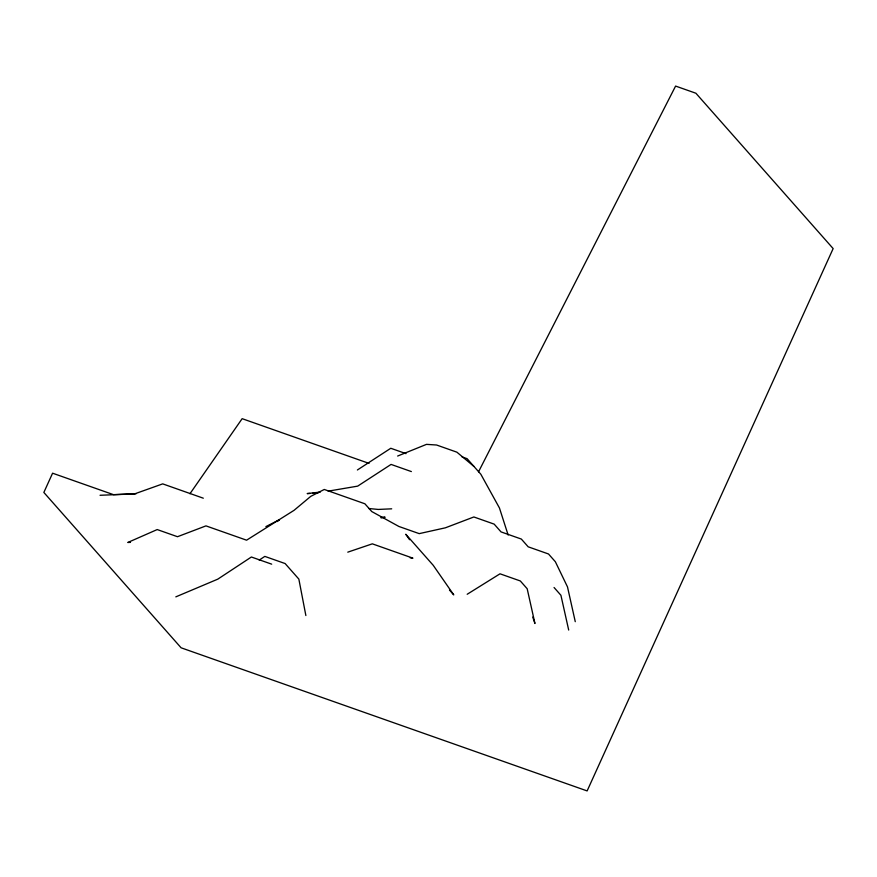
<?xml version="1.0" encoding="UTF-8"?>
<svg xmlns="http://www.w3.org/2000/svg" width="877" height="877" viewBox="0 0 877 877"><rect width="100%" height="100%" fill="white"/><g stroke="black" fill="none" stroke-linecap="round" stroke-linejoin="round"><path stroke-width="1.32" d="M478.524 471.837L675.597 86.078L695.899 93.236L833.15 248.586L587.13 790.922L181.1 647.796L43.85 492.446L52.587 473.196L113.484 494.661L136.088 493.751M189.969 493.729L242.151 418.669L369.042 463.396M277.362 521.541L279.401 519.732L265.895 526.606M259.219 560.085L264.821 556.402L285.124 563.549L298.849 579.094L305.865 615.533M357.388 469.984L390.78 448.268L406.007 453.639M467.189 594.266L500.011 573.81L520.313 580.958L527.176 588.73L534.948 623.503L532.734 617.057M175.817 596.864L217.792 579.149L251.381 557.005L271.684 564.163M397.643 456.04L426.496 444.365L436.582 445.012L456.884 452.17L473.953 466.443M347.774 552.159L372.319 543.839L412.924 558.156L410.228 557.849M381.078 517.923L385.124 517.2L381.089 517.386M320.28 492.063L307.191 493.587L309.888 493.455M328.13 491.153L357.673 486.132L391.065 464.415L411.368 471.574M312.574 493.334L317.945 493.093M391.701 508.824L378.261 509.438L368.789 508.507M130.476 542.37L127.779 542.49L157.202 529.565L177.494 536.713L205.963 525.882L246.569 540.188L294.047 510.337L310.776 496.349L324.282 489.465L364.887 503.782L371.749 511.543L398.914 526.474L419.217 533.633L445.395 527.811L473.865 516.97L494.168 524.128L501.03 531.9L521.333 539.059L528.195 546.82L548.498 553.979L555.36 561.74L567.496 586.899L575.268 621.672M100.044 495.275L134.619 493.883L162.705 483.874L203.3 498.191M462.015 456.884L467.09 458.682L480.815 474.216L499.441 507.969L508.134 535.014M554.056 587.502L560.918 595.275L568.691 630.048M449.452 590.024L453.749 594.88L433.227 565.303L405.777 534.236L409.57 539.717"/></g></svg>
